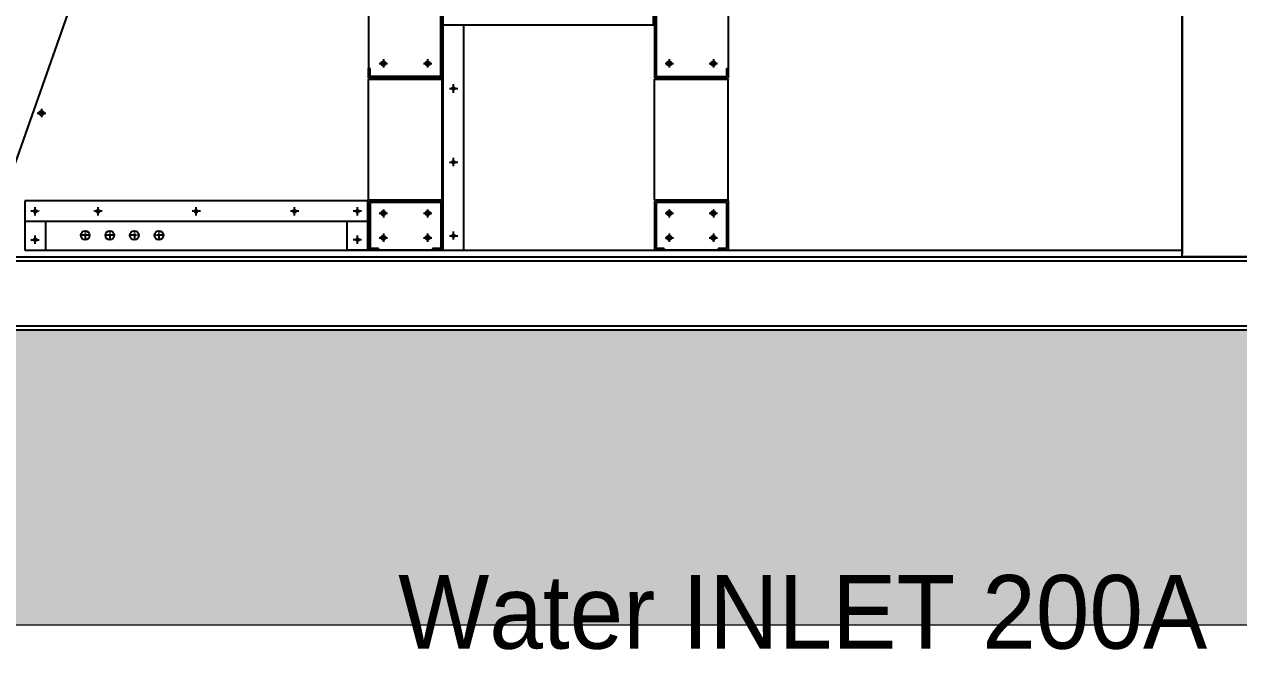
# Model space of a CAD drawing. Header units: millimetres. Extents: x 2340 to 31747, y 2051 to 22846.
# Drawn here: x 12223 to 14695, y 7984 to 9258 of the extents above; entities that cross this region are included whole.
import ezdxf
from ezdxf.enums import TextEntityAlignment as Align

# ---------------------------------------------------------------- set-up
doc = ezdxf.new("R2010")
doc.units = ezdxf.units.MM
doc.linetypes.add('CENTER', pattern=[2, 1.25, -0.25, 0.25, -0.25])
for name, color, linetype in [('center', 1, 'CENTER'), ('냉각탑_dim', 1, 'Continuous'), ('냉각탑_text', 3, 'Continuous'), ('냉각탑_찬넬방진', 1, 'Continuous')]:
    doc.layers.add(name, color=color, linetype=linetype)
doc.styles.add('돋움', font='Dotum.ttf')

# ---------------------------------------------------------------- blocks, each defined once
blk = doc.blocks.new('1')
at = {"ltscale": 500}
for p, q in [((14580, 11984.4), (14580, 8789.5)), ((14580, 8784.4), (14580, 11984.4)), ((15580, 8784.4), (14580, 8784.4))]:
    blk.add_line(p, q, dxfattribs=at)
for p, q in [((12923.8, 9297.9), (12923.8, 9147.9)), ((13070.6, 9151.1), (13070.6, 9294.7)), ((13073.8, 9297.9), (13073.8, 9147.9)), ((13075.8, 8797.9), (13075.8, 9297.9)), ((13503.6, 9255.9), (13503.6, 9297.9)), ((13505.6, 9297.9), (13505.6, 9147.9)), ((13508.8, 9294.7), (13508.8, 9151.1)), ((13655.6, 9297.9), (13655.6, 9147.9)), ((13503.6, 9255.9), (13075.8, 9255.9)), ((13117.8, 8797.9), (13117.8, 9255.9)), ((12927, 9167.9), (12923.8, 9167.9)), ((12923.8, 9147.9), (12923.8, 9167.9)), ((12923.8, 9147.9), (13073.8, 9147.9)), ((13073.8, 9147.9), (12923.8, 9147.9)), ((12923.8, 9145.9), (13073.8, 9145.9)), ((12923.8, 8899.9), (12923.8, 9145.9)), ((12927, 9151.1), (12927, 9167.9)), ((13070.6, 9151.1), (12927, 9151.1)), ((13073.8, 9167.9), (13073.8, 9147.9)), ((13073.8, 8899.9), (13073.8, 9145.9)), ((13655.6, 9147.9), (13505.6, 9147.9)), ((13505.6, 9145.9), (13655.6, 9145.9)), ((13505.6, 8899.9), (13505.6, 9145.9)), ((13508.8, 9151.1), (13652.4, 9151.1)), ((13652.4, 9167.9), (13655.6, 9167.9)), ((13652.4, 9167.9), (13652.4, 9151.1)), ((13655.6, 9167.9), (13655.6, 9147.9)), ((13655.6, 8899.9), (13655.6, 9145.9)), ((13655.6, 8897.9), (13655.6, 8992.4)), ((12923.8, 8899.9), (13073.8, 8899.9)), ((13505.6, 8899.9), (13655.6, 8899.9)), ((12922, 8897.9), (12224, 8897.9)), ((12224, 8897.9), (12224, 8797.9)), ((12922, 8797.9), (12922, 8897.9)), ((13073.8, 8897.9), (12923.8, 8897.9)), ((12923.8, 8897.9), (12923.8, 8797.9)), ((13073.8, 8897.9), (12923.8, 8897.9)), ((12927, 8894.7), (12927, 8801.1)), ((13070.6, 8894.7), (12927, 8894.7)), ((13070.6, 8894.7), (13070.6, 8801.1)), ((13073.8, 8897.9), (13073.8, 8797.9)), ((13505.6, 8897.9), (13505.6, 8797.9)), ((13655.6, 8897.9), (13505.6, 8897.9)), ((13508.8, 8894.7), (13508.8, 8801.1)), ((13652.4, 8894.7), (13508.8, 8894.7)), ((13652.4, 8894.7), (13652.4, 8801.1)), ((13655.6, 8897.9), (13655.6, 8797.9)), ((12922, 8855.9), (12224, 8855.9)), ((12266, 8855.9), (12266, 8797.9)), ((12880, 8797.9), (12880, 8855.9)), ((12943.8, 8801.1), (12927, 8801.1)), ((12943.8, 8801.1), (12943.8, 8797.9)), ((13053.8, 8801.1), (13053.8, 8797.9)), ((13070.6, 8801.1), (13053.8, 8801.1)), ((13525.6, 8801.1), (13508.8, 8801.1)), ((13525.6, 8801.1), (13525.6, 8797.9)), ((13635.6, 8801.1), (13635.6, 8797.9)), ((13652.4, 8801.1), (13635.6, 8801.1)), ((12224, 8797.9), (14580, 8797.9)), ((12922, 8797.9), (12880, 8797.9)), ((13073.8, 8797.9), (12923.8, 8797.9)), ((12943.8, 8797.9), (12923.8, 8797.9)), ((13073.8, 8797.9), (13053.8, 8797.9)), ((13075.8, 8797.9), (13117.8, 8797.9)), ((13525.6, 8797.9), (13505.6, 8797.9)), ((13655.6, 8797.9), (13505.6, 8797.9)), ((13655.6, 8797.9), (13635.6, 8797.9))]:
    blk.add_line(p, q)
for centre, radius in [((12953.8, 9177.9), 4.5), ((12953.8, 9177.9), 4.5), ((12953.8, 9177.9), 4.5), ((12953.8, 9177.9), 4.5), ((12953.8, 9177.9), 3), ((12953.8, 9177.9), 3), ((13043.8, 9177.9), 4.5), ((13043.8, 9177.9), 4.5), ((13043.8, 9177.9), 4.5), ((13043.8, 9177.9), 4.5), ((13043.8, 9177.9), 3), ((13043.8, 9177.9), 3), ((13535.6, 9177.9), 4.5), ((13535.6, 9177.9), 4.5), ((13535.6, 9177.9), 3), ((13625.6, 9177.9), 4.5), ((13625.6, 9177.9), 4.5), ((13625.6, 9177.9), 3), ((13096.8, 9126.9), 3), ((12258, 9076.9), 4.5), ((13096.8, 8976.9), 3), ((12245, 8876.9), 3), ((12373, 8876.9), 3), ((12573, 8876.9), 3), ((12573, 8876.9), 3), ((12773, 8876.9), 3), ((12773, 8876.9), 3), ((12901, 8876.9), 3), ((12953.8, 8872.9), 4.5), ((12953.8, 8872.9), 4.5), ((12953.8, 8872.9), 4.5), ((12953.8, 8872.9), 4.5), ((12953.8, 8872.9), 3), ((12953.8, 8872.9), 3), ((13043.8, 8872.9), 4.5), ((13043.8, 8872.9), 4.5), ((13043.8, 8872.9), 4.5), ((13043.8, 8872.9), 4.5), ((13043.8, 8872.9), 3), ((13043.8, 8872.9), 3), ((13535.6, 8872.9), 4.5), ((13535.6, 8872.9), 4.5), ((13535.6, 8872.9), 3), ((13625.6, 8872.9), 4.5), ((13625.6, 8872.9), 4.5), ((13625.6, 8872.9), 3), ((12347, 8827.9), 9), ((12397, 8827.9), 9), ((12447, 8827.9), 9), ((12497, 8827.9), 9), ((12953.8, 8822.9), 4.5), ((12953.8, 8822.9), 4.5), ((12953.8, 8822.9), 4.5), ((12953.8, 8822.9), 4.5), ((12953.8, 8822.9), 3), ((12953.8, 8822.9), 3), ((13043.8, 8822.9), 4.5), ((13043.8, 8822.9), 4.5), ((13043.8, 8822.9), 4.5), ((13043.8, 8822.9), 4.5), ((13043.8, 8822.9), 3), ((13043.8, 8822.9), 3), ((13096.8, 8826.9), 3), ((13535.6, 8822.9), 4.5), ((13535.6, 8822.9), 4.5), ((13535.6, 8822.9), 3), ((13625.6, 8822.9), 4.5), ((13625.6, 8822.9), 4.5), ((13625.6, 8822.9), 3), ((12245, 8818.9), 3), ((12901, 8818.9), 3)]:
    blk.add_circle(centre, radius)
at = {"layer": 'center'}
for p, q in [((12945.3, 9177.9), (12962.3, 9177.9)), ((12945.3, 9177.9), (12962.3, 9177.9)), ((12953.8, 9186.4), (12953.8, 9169.4)), ((12953.8, 9186.4), (12953.8, 9169.4)), ((13035.3, 9177.9), (13052.3, 9177.9)), ((13035.3, 9177.9), (13052.3, 9177.9)), ((13043.8, 9186.4), (13043.8, 9169.4)), ((13043.8, 9186.4), (13043.8, 9169.4)), ((13527.1, 9177.9), (13544.1, 9177.9)), ((13535.6, 9186.4), (13535.6, 9169.4)), ((13617.1, 9177.9), (13634.1, 9177.9)), ((13625.6, 9186.4), (13625.6, 9169.4)), ((13088.3, 9126.9), (13105.3, 9126.9)), ((13096.8, 9118.4), (13096.8, 9135.4)), ((12249.5, 9076.9), (12266.5, 9076.9)), ((12258, 9085.4), (12258, 9068.4)), ((13088.3, 8976.9), (13105.3, 8976.9)), ((13096.8, 8968.4), (13096.8, 8985.4)), ((12253.5, 8876.9), (12236.5, 8876.9)), ((12245, 8868.4), (12245, 8885.4)), ((12381.5, 8876.9), (12364.5, 8876.9)), ((12373, 8868.4), (12373, 8885.4)), ((12581.5, 8876.9), (12564.5, 8876.9)), ((12581.5, 8876.9), (12564.5, 8876.9)), ((12573, 8868.4), (12573, 8885.4)), ((12573, 8868.4), (12573, 8885.4)), ((12781.5, 8876.9), (12764.5, 8876.9)), ((12781.5, 8876.9), (12764.5, 8876.9)), ((12773, 8868.4), (12773, 8885.4)), ((12773, 8868.4), (12773, 8885.4)), ((12909.5, 8876.9), (12892.5, 8876.9)), ((12901, 8868.4), (12901, 8885.4)), ((12953.8, 8881.4), (12953.8, 8864.4)), ((12953.8, 8881.4), (12953.8, 8864.4)), ((13043.8, 8881.4), (13043.8, 8864.4)), ((13043.8, 8881.4), (13043.8, 8864.4)), ((13535.6, 8881.4), (13535.6, 8864.4)), ((13625.6, 8881.4), (13625.6, 8864.4)), ((12945.3, 8872.9), (12962.3, 8872.9)), ((12945.3, 8872.9), (12962.3, 8872.9)), ((13035.3, 8872.9), (13052.3, 8872.9)), ((13035.3, 8872.9), (13052.3, 8872.9)), ((13527.1, 8872.9), (13544.1, 8872.9)), ((13617.1, 8872.9), (13634.1, 8872.9)), ((12245, 8810.4), (12245, 8827.4)), ((12357, 8827.9), (12337, 8827.9)), ((12347, 8837.9), (12347, 8817.9)), ((12407, 8827.9), (12387, 8827.9)), ((12397, 8837.9), (12397, 8817.9)), ((12457, 8827.9), (12437, 8827.9)), ((12447, 8837.9), (12447, 8817.9)), ((12507, 8827.9), (12487, 8827.9)), ((12497, 8837.9), (12497, 8817.9)), ((12901, 8810.4), (12901, 8827.4)), ((12953.8, 8831.4), (12953.8, 8814.4)), ((12953.8, 8831.4), (12953.8, 8814.4)), ((13043.8, 8831.4), (13043.8, 8814.4)), ((13043.8, 8831.4), (13043.8, 8814.4)), ((13088.3, 8826.9), (13105.3, 8826.9)), ((13096.8, 8818.4), (13096.8, 8835.4)), ((13535.6, 8831.4), (13535.6, 8814.4)), ((13625.6, 8831.4), (13625.6, 8814.4)), ((12236.5, 8818.9), (12253.5, 8818.9)), ((12909.5, 8818.9), (12892.5, 8818.9)), ((12945.3, 8822.9), (12962.3, 8822.9)), ((12945.3, 8822.9), (12962.3, 8822.9)), ((13035.3, 8822.9), (13052.3, 8822.9)), ((13035.3, 8822.9), (13052.3, 8822.9)), ((13527.1, 8822.9), (13544.1, 8822.9)), ((13617.1, 8822.9), (13634.1, 8822.9))]:
    blk.add_line(p, q, dxfattribs=at)
at = {"layer": '냉각탑_dim', "linetype": 'ByBlock', "lineweight": -2, "elevation": 0}
blk.add_lwpolyline([(12388.1, 9498.6), (12066.2, 8583.5)], dxfattribs=at)
at = {"layer": '냉각탑_찬넬방진', "ltscale": 150}
blk.add_line((11080, 8784.4), (18580, 8784.4), dxfattribs=at)
at = {"layer": '냉각탑_찬넬방진', "ltscale": 30}
for p, q in [((11136.4, 8776), (18776.6, 8775.9)), ((18776.6, 8642.8), (11136.4, 8642.8)), ((18780, 8634.4), (11136.4, 8634.4))]:
    blk.add_line(p, q, dxfattribs=at)

msp = doc.modelspace()

# ---------------------------------------------------------------- hatches: boundary and pattern name
h = msp.add_hatch()
h.set_pattern_fill('AR-CONC', color=4)
h.set_pattern_definition([(50, (-317025.02, -193649.1), (182.18467, -15.939086), [19.05, -209.55]), (355, (-317025.02, -193649.1), (-35.24342, 191.056845), [15.24, -167.64058]), (100.451445, (-317009.84, -193650.43), (146.94125, 175.11775), [16.19001, -178.090245]), (46.1842, (-317025.02, -193598.3), (271.07904, -42.04233), [28.575, -314.325]), (96.63556, (-317002.43, -193601.8), (237.40413, 247.42612), [24.28502, -267.1356]), (351.18415, (-317025.02, -193598.3), (237.40413, 247.42612), [22.85997, -251.45973]), (21, (-316999.62, -193611), (151.61439, -102.2652), [19.05, -209.55]), (326, (-316999.62, -193611), (61.80203, 184.18797), [15.24, -167.64]), (71.451445, (-316986.98, -193619.52), (213.41642, 81.92277), [16.19001, -178.08994]), (37.5, (-317025.02, -193649.1), (3.088603, 84.555039), [0, -165.608, 0, -170.18, 0, -168.275]), (7.5, (-317025.02, -193649.1), (66.819663, 100.180575), [0, -97.028, 0, -161.798, 0, -64.135]), (327.5, (-317081.66, -193649.1), (135.590595, -5.728744), [0, -63.5, 0, -198.12, 0, -262.89]), (317.5, (-317107.06, -193649.1), (148.12918, 25.42649), [0, -82.55, 0, -131.572, 0, -186.69])])
edge = h.paths.add_edge_path()
edge.add_line((11080, 8034.4), (18929.9, 8034.4))
edge.add_line((18929.9, 8034.4), (18930.1, 8634.4))
edge.add_line((18930.1, 8634.4), (10930.1, 8634.4))
edge.add_line((10930.1, 8634.4), (10929.9, 8034.4))

# ---------------------------------------------------------------- linework, layer by layer
at = {"lineweight": 5, "elevation": 0}
msp.add_lwpolyline([(18930, 8634.4), (10930, 8634.4), (10930, 8034.4), (18930, 8034.4)], dxfattribs=at)

# ---------------------------------------------------------------- block references
msp.add_blockref('1', (0, 0))

# ---------------------------------------------------------------- texts
at = {"layer": '냉각탑_text', "style": '돋움'}
msp.add_text('Water INLET 200A', height=150, dxfattribs=at).set_placement((12984.1, 8061, 0), align=Align.MIDDLE_LEFT)

doc.saveas('drawing.dxf')
